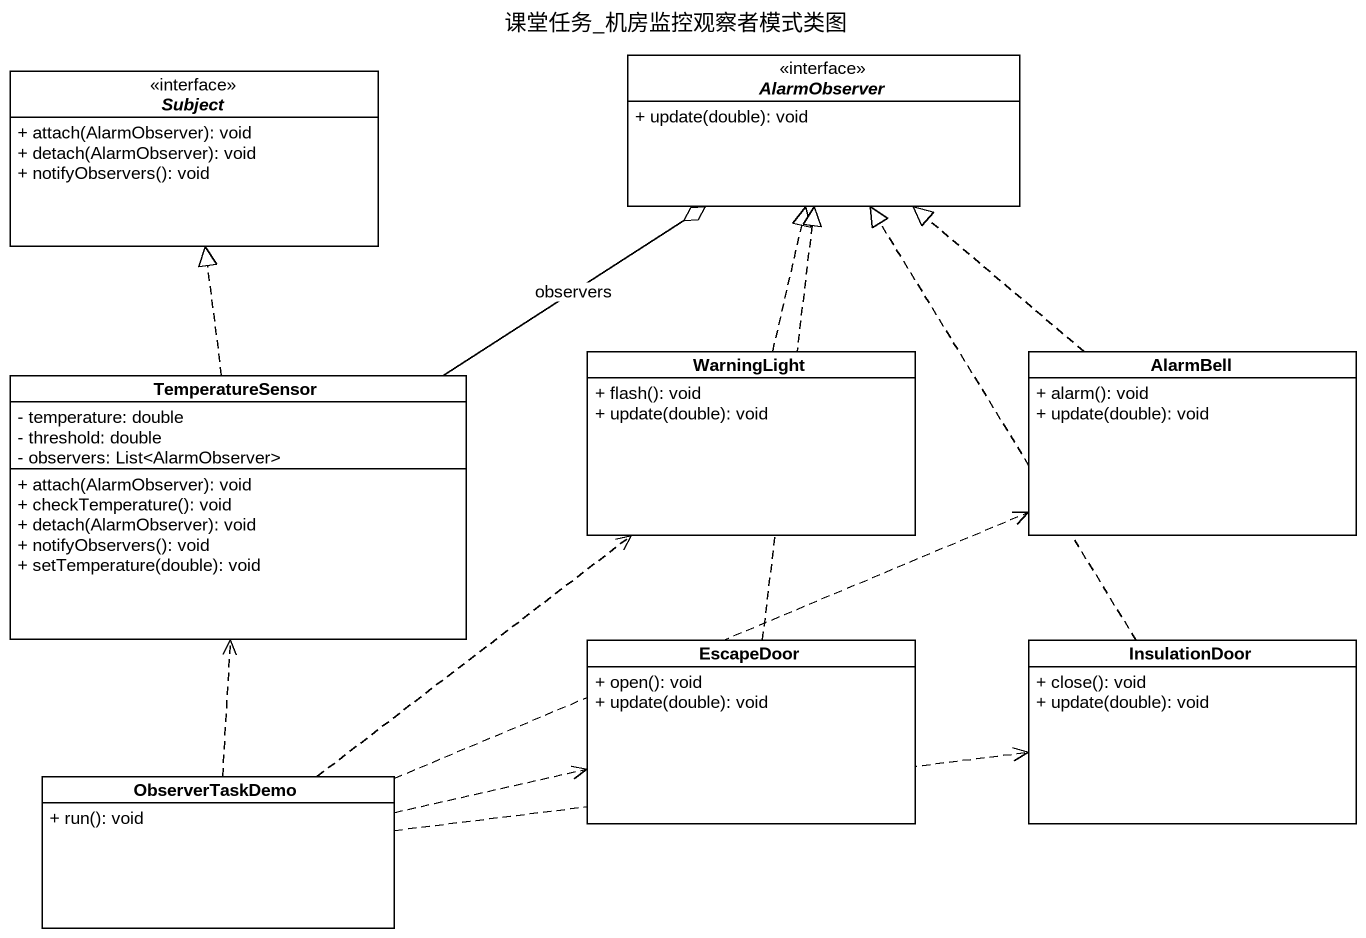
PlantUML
@startuml
title 课堂任务_机房监控观察者模式类图
hide circle
hide empty members
skinparam classAttributeIconSize 0
interface Subject {
  + attach(AlarmObserver): void
  + detach(AlarmObserver): void
  + notifyObservers(): void
}
interface AlarmObserver {
  + update(double): void
}
class TemperatureSensor {
  - temperature: double
  - threshold: double
  - observers: List<AlarmObserver>
  + attach(AlarmObserver): void
  + checkTemperature(): void
  + detach(AlarmObserver): void
  + notifyObservers(): void
  + setTemperature(double): void
}
class WarningLight {
  + flash(): void
  + update(double): void
}
class AlarmBell {
  + alarm(): void
  + update(double): void
}
class EscapeDoor {
  + open(): void
  + update(double): void
}
class InsulationDoor {
  + close(): void
  + update(double): void
}
class ObserverTaskDemo {
  + run(): void
}
TemperatureSensor .up.|> Subject
TemperatureSensor -up-o AlarmObserver : observers
WarningLight .up.|> AlarmObserver
AlarmBell .up.|> AlarmObserver
EscapeDoor .up.|> AlarmObserver
InsulationDoor .up.|> AlarmObserver
ObserverTaskDemo .up.> TemperatureSensor
ObserverTaskDemo .up.> WarningLight
ObserverTaskDemo .right.> AlarmBell
ObserverTaskDemo .right.> EscapeDoor
ObserverTaskDemo .right.> InsulationDoor
@enduml
